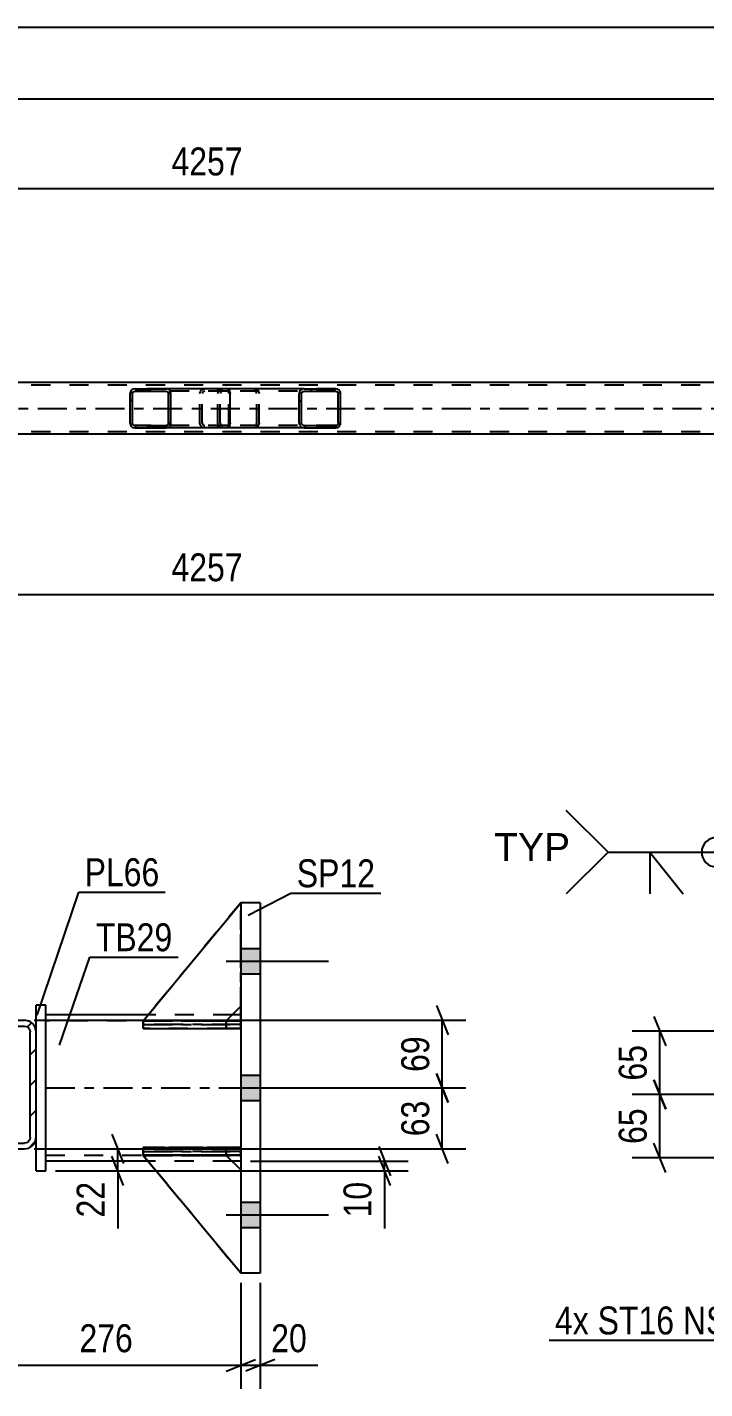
# Model space of a CAD drawing. Header units: millimetres. Extents: x 0 to 841, y 0 to 594.
# Drawn here: x 232.3 to 301.8, y 120.6 to 260.3 of the extents above; entities that cross this region are included whole.
import ezdxf

# ---------------------------------------------------------------- set-up
doc = ezdxf.new("R2010")
doc.units = ezdxf.units.MM
doc.linetypes.add('DXK_LINE_DOT2', pattern=[3.9198, 1.9599, -1.9599])
doc.linetypes.add('DXK_LINE_DOT3', pattern=[5.9187, 2.979, -0.9799, 0.9799, -0.9799])
doc.styles.add('Arial', font='ARIAL.TTF', dxfattribs={"height": 0.2})
doc.styles.add('Arial Narrow', font='ARIALN.TTF', dxfattribs={"height": 0.2})

# ---------------------------------------------------------------- blocks, each defined once
blk = doc.blocks.new('Part-275727060-5070 - 4978')
at = {"color": 2, "linetype": 'Continuous'}
for p, q in [((244.24, 158.4), (244.24, 158.4)), ((244.24, 158.4), (244.24, 157.6)), ((254.24, 158.4), (245.48, 158.4)), ((254.24, 158.4), (254.24, 158.4)), ((254.24, 158.4), (254.24, 157.6)), ((244.24, 157.6), (254.24, 157.6))]:
    blk.add_line(p, q, dxfattribs=at)
at = {"color": 7, "linetype": 'DXK_LINE_DOT2'}
for p, q in [((245.48, 158.4), (244.24, 158.4)), ((252.74, 158.4), (244.24, 158.4)), ((252.74, 158.4), (254.24, 158.4)), ((252.74, 158.4), (252.74, 157.6)), ((254.24, 158.4), (254.24, 158.4)), ((244.24, 157.6), (252.74, 157.6)), ((252.74, 157.6), (254.24, 157.6))]:
    blk.add_line(p, q, dxfattribs=at)
blk = doc.blocks.new('Bolt-275727060-5002 - 4978')
at = {"linetype": 'Continuous'}
for points in [[(256.24, 163.2), (256.24, 165.8), (254.24, 165.8), (254.24, 163.2)], [(256.24, 163.2), (256.24, 165.8), (254.24, 165.8), (254.24, 163.2)], [(256.24, 163.2), (256.24, 165.8), (254.24, 165.8), (254.24, 163.2)], [(256.24, 150.2), (256.24, 152.8), (254.24, 152.8), (254.24, 150.2)], [(256.24, 150.2), (256.24, 152.8), (254.24, 152.8), (254.24, 150.2)], [(256.24, 137.2), (256.24, 139.8), (254.24, 139.8), (254.24, 137.2)], [(256.24, 137.2), (256.24, 139.8), (254.24, 139.8), (254.24, 137.2)], [(256.24, 137.2), (256.24, 139.8), (254.24, 139.8), (254.24, 137.2)]]:
    blk.add_hatch(color=1, dxfattribs=at).paths.add_polyline_path(points)
at = {"color": 1, "linetype": 'Continuous'}
for p, q in [((254.24, 165.8), (256.24, 165.8)), ((254.24, 165.8), (256.24, 165.8)), ((254.24, 165.8), (256.24, 165.8)), ((252.74, 164.5), (263.24, 164.5)), ((252.74, 164.5), (263.24, 164.5)), ((252.74, 164.5), (263.24, 164.5)), ((254.24, 163.2), (256.24, 163.2)), ((254.24, 163.2), (256.24, 163.2)), ((254.24, 163.2), (256.24, 163.2)), ((254.24, 152.8), (256.24, 152.8)), ((254.24, 152.8), (256.24, 152.8)), ((252.74, 151.5), (263.24, 151.5)), ((252.74, 151.5), (263.24, 151.5)), ((254.24, 150.2), (256.24, 150.2)), ((254.24, 150.2), (256.24, 150.2)), ((254.24, 139.8), (256.24, 139.8)), ((254.24, 139.8), (256.24, 139.8)), ((254.24, 139.8), (256.24, 139.8)), ((252.74, 138.5), (263.24, 138.5)), ((252.74, 138.5), (263.24, 138.5)), ((252.74, 138.5), (263.24, 138.5)), ((254.24, 137.2), (256.24, 137.2)), ((254.24, 137.2), (256.24, 137.2)), ((254.24, 137.2), (256.24, 137.2))]:
    blk.add_line(p, q, dxfattribs=at)
blk = doc.blocks.new('Part-275727060-5019 - 4978')
at = {"linetype": 'Continuous'}
h = blk.add_hatch(dxfattribs=at)
h.set_pattern_fill('', scale=0.7, style=0, pattern_type=0)
h.set_pattern_definition([(45, (232.495, 145.3366), (-1.57154, 1.57154), [])])
h.paths.add_polyline_path([(232.04, 145.25), (232.5, 145.34), (232.88, 145.6), (233.14, 145.99), (233.24, 146.45), (233.24, 157.25), (233.14, 157.7), (232.88, 158.09), (232.5, 158.35), (232.04, 158.45), (221.24, 158.45), (220.78, 158.35), (220.39, 158.09), (220.13, 157.7), (220.04, 157.25), (220.04, 146.45), (220.13, 145.99), (220.39, 145.6), (220.78, 145.34), (221.24, 145.25)])
h.paths.add_polyline_path([(221.24, 145.85), (221.01, 145.89), (220.81, 146.02), (220.68, 146.22), (220.64, 146.45), (220.64, 157.25), (220.68, 157.47), (220.81, 157.67), (221.01, 157.8), (221.24, 157.85), (232.04, 157.85), (232.27, 157.8), (232.46, 157.67), (232.59, 157.47), (232.64, 157.25), (232.64, 146.45), (232.59, 146.22), (232.46, 146.02), (232.27, 145.89), (232.04, 145.85)])
blk.add_hatch(color=30, dxfattribs=at).paths.add_polyline_path([(226.64, 151.75, -1), (226.64, 151.95, -1)])
at = {"color": 2, "linetype": 'Continuous'}
for p, q in [((221.24, 158.45), (220.78, 158.35)), ((221.01, 157.8), (221.24, 157.85)), ((221.24, 158.45), (232.04, 158.45)), ((221.24, 157.85), (232.04, 157.85)), ((232.5, 158.35), (232.04, 158.45)), ((232.04, 157.85), (232.27, 157.8)), ((220.13, 157.7), (220.04, 157.25)), ((220.04, 146.45), (220.04, 157.25)), ((220.64, 157.25), (220.68, 157.47)), ((220.64, 146.45), (220.64, 157.25)), ((220.68, 157.47), (220.81, 157.67)), ((220.81, 157.67), (221.01, 157.8)), ((232.27, 157.8), (232.46, 157.67)), ((232.46, 157.67), (232.59, 157.47)), ((232.59, 157.47), (232.64, 157.25)), ((232.64, 146.45), (232.64, 157.25)), ((233.24, 157.25), (233.14, 157.7)), ((233.24, 146.45), (233.24, 157.25)), ((220.04, 146.45), (220.13, 145.99)), ((220.68, 146.22), (220.64, 146.45)), ((220.81, 146.02), (220.68, 146.22)), ((220.78, 145.34), (221.24, 145.25)), ((221.01, 145.89), (220.81, 146.02)), ((221.24, 145.85), (221.01, 145.89)), ((221.24, 145.85), (232.04, 145.85)), ((232.27, 145.89), (232.04, 145.85)), ((232.04, 145.25), (232.5, 145.34)), ((232.46, 146.02), (232.27, 145.89)), ((232.59, 146.22), (232.46, 146.02)), ((232.64, 146.45), (232.59, 146.22)), ((233.14, 145.99), (233.24, 146.45)), ((221.24, 145.25), (232.04, 145.25))]:
    blk.add_line(p, q, dxfattribs=at)
at = {"color": 7, "linetype": 'DXK_LINE_DOT3'}
blk.add_line((226.64, 151.85), (226.64, 151.85), dxfattribs=at)
at = {"color": 30, "linetype": 'DXK_LINE_DOT3'}
blk.add_line((226.64, 151.85), (226.64, 151.85), dxfattribs=at)
at = {"color": 30, "linetype": 'Continuous'}
blk.add_circle((226.64, 151.85), 0.1, dxfattribs=at)
at = {"color": 2, "linetype": 'Continuous'}
for centre, start, end in [((221.24, 157.25), 112.5, 157.5), ((232.04, 157.25), 22.5, 67.5), ((221.24, 146.45), 202.5, 247.5), ((232.04, 146.45), 292.5, 337.5)]:
    blk.add_arc(centre, 1.2, start, end, dxfattribs=at)
blk = doc.blocks.new('Part-275727060-5120 - 4978')
at = {"color": 2, "linetype": 'Continuous'}
for p, q in [((244.24, 158.39), (254.24, 170.5)), ((252.75, 158.4), (254.24, 159.89)), ((245.48, 158.39), (244.24, 158.39)), ((244.24, 158.39), (244.24, 158.39))]:
    blk.add_line(p, q, dxfattribs=at)
at = {"color": 7, "linetype": 'DXK_LINE_DOT2'}
for p, q in [((244.24, 158.39), (254.24, 170.5)), ((254.24, 159.89), (254.24, 170.5)), ((254.24, 170.5), (254.24, 170.5)), ((252.74, 158.39), (254.24, 159.89)), ((252.74, 158.39), (244.24, 158.39)), ((252.74, 158.39), (245.48, 158.39)), ((252.74, 158.39), (252.75, 158.4)), ((252.74, 158.39), (252.74, 158.39))]:
    blk.add_line(p, q, dxfattribs=at)
at = {"color": 7, "linetype": 'DXK_LINE_DOT3'}
for p, q in [((254.24, 158.39), (254.24, 170.5)), ((244.24, 158.39), (254.24, 158.39))]:
    blk.add_line(p, q, dxfattribs=at)
blk = doc.blocks.new('Part-275727060-5062 - 4978')
at = {"color": 2, "linetype": 'Continuous'}
for p, q in [((256.24, 170.5), (254.24, 170.5)), ((254.24, 170.5), (254.24, 132.5)), ((256.24, 170.5), (256.24, 132.5)), ((256.24, 132.5), (254.24, 132.5))]:
    blk.add_line(p, q, dxfattribs=at)
blk = doc.blocks.new('Part-275727060-5121 - 4978')
at = {"color": 7, "linetype": 'DXK_LINE_DOT2'}
for p, q in [((244.24, 144.6), (244.24, 145.4)), ((244.24, 145.4), (252.74, 145.4)), ((254.24, 145.4), (244.24, 145.4)), ((252.74, 144.6), (252.74, 145.4)), ((252.74, 145.4), (254.24, 145.4)), ((254.24, 144.6), (254.24, 145.4)), ((254.24, 144.6), (254.24, 145.4)), ((254.24, 145.4), (254.24, 145.4)), ((252.74, 144.6), (244.24, 144.6)), ((244.24, 144.6), (254.24, 144.6)), ((254.24, 144.6), (252.74, 144.6)), ((254.24, 144.6), (254.24, 144.6))]:
    blk.add_line(p, q, dxfattribs=at)
at = {"color": 7, "linetype": 'DXK_LINE_DOT3'}
for p, q in [((254.24, 145), (244.24, 145)), ((244.24, 145), (254.24, 145))]:
    blk.add_line(p, q, dxfattribs=at)
blk = doc.blocks.new('Part-275727060-5068 - 4978')
at = {"color": 7, "linetype": 'DXK_LINE_DOT2'}
for p, q in [((244.24, 157.6), (244.24, 158.4)), ((244.24, 158.4), (252.74, 158.4)), ((254.24, 158.4), (244.24, 158.4)), ((252.74, 157.6), (252.74, 158.4)), ((252.74, 158.4), (254.24, 158.4)), ((254.24, 157.6), (254.24, 158.4)), ((254.24, 157.6), (254.24, 158.4)), ((254.24, 158.4), (254.24, 158.4)), ((252.74, 157.6), (244.24, 157.6)), ((244.24, 157.6), (254.24, 157.6)), ((254.24, 157.6), (252.74, 157.6)), ((254.24, 157.6), (254.24, 157.6))]:
    blk.add_line(p, q, dxfattribs=at)
at = {"color": 7, "linetype": 'DXK_LINE_DOT3'}
for p, q in [((254.24, 158), (244.24, 158)), ((244.24, 158), (254.24, 158))]:
    blk.add_line(p, q, dxfattribs=at)
blk = doc.blocks.new('Part-275727060-5069 - 4978')
at = {"color": 2, "linetype": 'Continuous'}
for p, q in [((244.24, 145.4), (254.24, 145.4)), ((244.24, 145.4), (244.24, 144.6)), ((254.24, 145.4), (254.24, 145.4)), ((254.24, 144.6), (254.24, 145.4)), ((254.24, 144.6), (244.24, 144.6))]:
    blk.add_line(p, q, dxfattribs=at)
at = {"color": 7, "linetype": 'DXK_LINE_DOT2'}
for p, q in [((252.74, 145.4), (244.24, 145.4)), ((254.24, 145.4), (252.74, 145.4)), ((252.74, 145.4), (252.74, 144.6)), ((254.24, 145.4), (254.24, 145.4)), ((244.24, 144.6), (252.74, 144.6)), ((252.74, 144.6), (254.24, 144.6))]:
    blk.add_line(p, q, dxfattribs=at)
blk = doc.blocks.new('Part-275727060-5081 - 4978')
at = {"color": 2, "linetype": 'Continuous'}
for p, q in [((244.74, 159), (234.24, 159)), ((254.24, 159), (253.35, 159)), ((244.72, 144), (234.24, 144)), ((254.24, 144), (253.33, 144))]:
    blk.add_line(p, q, dxfattribs=at)
at = {"color": 7, "linetype": 'DXK_LINE_DOT2'}
for p, q in [((234.24, 144), (234.24, 159)), ((254.24, 158.4), (234.24, 158.4)), ((253.35, 159), (244.74, 159)), ((254.24, 159), (254.24, 144)), ((234.24, 144.6), (254.24, 144.6)), ((253.33, 144), (244.72, 144))]:
    blk.add_line(p, q, dxfattribs=at)
at = {"color": 7, "linetype": 'DXK_LINE_DOT3'}
blk.add_line((234.24, 151.5), (254.24, 151.5), dxfattribs=at)
blk = doc.blocks.new('Part-275727060-5086 - 4978')
at = {"color": 2, "linetype": 'Continuous'}
for p, q in [((234.24, 160), (233.24, 160)), ((233.24, 157.24), (233.24, 160)), ((234.24, 143), (234.24, 160)), ((233.24, 143), (233.24, 146.45)), ((233.24, 143), (234.24, 143))]:
    blk.add_line(p, q, dxfattribs=at)
at = {"color": 7, "linetype": 'DXK_LINE_DOT2'}
blk.add_line((233.24, 146.45), (233.24, 157.24), dxfattribs=at)
at = {"color": 7, "linetype": 'DXK_LINE_DOT3'}
blk.add_line((233.74, 151.5), (233.74, 151.5), dxfattribs=at)
blk = doc.blocks.new('Part-275727060-5111 - 4978')
at = {"color": 7, "linetype": 'DXK_LINE_DOT2'}
for p, q in [((244.24, 144.59), (252.74, 144.59)), ((254.24, 132.5), (244.24, 144.59)), ((244.24, 144.59), (244.24, 144.59)), ((252.74, 144.59), (244.24, 144.59)), ((244.24, 144.59), (254.24, 132.5)), ((252.74, 144.59), (254.24, 143.09)), ((252.74, 144.59), (252.74, 144.59)), ((254.24, 143.09), (252.74, 144.59)), ((254.24, 143.09), (254.24, 132.5))]:
    blk.add_line(p, q, dxfattribs=at)
at = {"color": 7, "linetype": 'DXK_LINE_DOT3'}
for p, q in [((244.24, 144.59), (254.24, 144.59)), ((254.24, 144.59), (254.24, 132.5))]:
    blk.add_line(p, q, dxfattribs=at)
blk = doc.blocks.new('Part-275727060-5114 - 4978')
at = {"color": 2, "linetype": 'Continuous'}
for p, q in [((244.24, 144.59), (244.24, 144.59)), ((252.74, 144.59), (244.24, 144.59)), ((254.24, 132.5), (244.24, 144.59)), ((252.74, 144.59), (252.74, 144.59)), ((252.74, 144.59), (254.24, 143.09))]:
    blk.add_line(p, q, dxfattribs=at)
at = {"color": 7, "linetype": 'DXK_LINE_DOT2'}
for p, q in [((244.24, 144.59), (252.74, 144.59)), ((254.24, 132.5), (244.24, 144.59)), ((252.74, 144.59), (254.24, 143.09)), ((254.24, 143.09), (254.24, 132.5))]:
    blk.add_line(p, q, dxfattribs=at)
at = {"color": 7, "linetype": 'DXK_LINE_DOT3'}
for p, q in [((244.24, 144.59), (254.24, 144.59)), ((254.24, 144.59), (254.24, 132.5))]:
    blk.add_line(p, q, dxfattribs=at)
blk = doc.blocks.new('Part-275727060-5117 - 4978')
at = {"color": 7, "linetype": 'DXK_LINE_DOT2'}
for p, q in [((254.24, 170.5), (244.24, 158.39)), ((244.24, 158.39), (254.24, 170.5)), ((254.24, 159.89), (254.24, 170.5)), ((252.74, 158.39), (254.24, 159.89)), ((252.74, 158.39), (254.24, 159.89)), ((244.24, 158.39), (252.74, 158.39)), ((244.24, 158.39), (244.24, 158.39)), ((252.74, 158.39), (244.24, 158.39)), ((252.74, 158.39), (252.74, 158.39))]:
    blk.add_line(p, q, dxfattribs=at)
at = {"color": 7, "linetype": 'DXK_LINE_DOT3'}
for p, q in [((254.24, 158.39), (254.24, 170.5)), ((244.24, 158.39), (254.24, 158.39))]:
    blk.add_line(p, q, dxfattribs=at)
blk = doc.blocks.new('Part-275727060-3961 - 3899')
at = {"color": 7, "linetype": 'DXK_LINE_DOT2'}
for p, q in [((732.53, 223.61), (73.61, 223.61)), ((732.53, 218.81), (73.61, 218.81))]:
    blk.add_line(p, q, dxfattribs=at)
at = {"color": 2, "linetype": 'Continuous'}
for p, q in [((335.12, 223.85), (170.85, 223.85)), ((335.12, 218.57), (170.85, 218.57))]:
    blk.add_line(p, q, dxfattribs=at)
at = {"color": 7, "linetype": 'DXK_LINE_DOT3'}
blk.add_line((73.61, 221.21), (732.53, 221.21), dxfattribs=at)
blk = doc.blocks.new('Part-275727060-4081 - 3899')
at = {"linetype": 'Continuous'}
h = blk.add_hatch(dxfattribs=at)
h.set_pattern_fill('', scale=0.7, style=0, pattern_type=0)
h.set_pattern_definition([(45, (247.0354, 222.9176), (-1.57154, 1.57154), [])])
h.paths.add_polyline_path([(247.07, 222.73), (247.04, 222.92), (246.93, 223.07), (246.76, 223.18), (246.57, 223.21), (243.39, 223.21), (243.19, 223.18), (243.03, 223.07), (242.92, 222.92), (242.88, 222.73), (242.88, 219.69), (242.92, 219.51), (243.03, 219.35), (243.19, 219.25), (243.39, 219.21), (246.57, 219.21), (246.76, 219.25), (246.93, 219.35), (247.04, 219.51), (247.07, 219.69)])
h.paths.add_polyline_path([(246.8, 219.6), (246.75, 219.52), (246.67, 219.47), (246.57, 219.45), (243.39, 219.45), (243.29, 219.47), (243.21, 219.52), (243.15, 219.6), (243.14, 219.69), (243.14, 222.73), (243.15, 222.83), (243.21, 222.9), (243.29, 222.96), (243.39, 222.97), (246.57, 222.97), (246.67, 222.96), (246.75, 222.9), (246.8, 222.83), (246.82, 222.73), (246.82, 219.69)])
at = {"color": 2, "linetype": 'Continuous'}
for p, q in [((242.92, 222.92), (242.88, 222.73)), ((242.88, 219.69), (242.88, 222.73)), ((243.14, 222.73), (243.15, 222.83)), ((243.14, 219.69), (243.14, 222.73)), ((243.15, 222.83), (243.21, 222.9)), ((243.39, 223.21), (243.19, 223.18)), ((243.21, 222.9), (243.29, 222.96)), ((243.29, 222.96), (243.39, 222.97)), ((243.39, 223.21), (246.57, 223.21)), ((243.39, 222.97), (246.57, 222.97)), ((252.87, 223.21), (246.57, 223.21)), ((246.76, 223.18), (246.57, 223.21)), ((246.57, 222.97), (246.67, 222.96)), ((246.67, 222.96), (246.75, 222.9)), ((246.75, 222.9), (246.8, 222.83)), ((246.8, 222.83), (246.82, 222.73)), ((246.82, 219.69), (246.82, 222.73)), ((247.07, 222.73), (247.04, 222.92)), ((247.07, 219.69), (247.07, 222.73)), ((252.87, 223.21), (252.97, 223.18)), ((252.97, 223.18), (253.06, 223.07)), ((253.06, 223.07), (253.12, 222.92)), ((253.12, 222.92), (253.14, 222.73)), ((253.14, 219.69), (253.14, 222.73)), ((242.88, 219.69), (242.92, 219.51)), ((243.15, 219.6), (243.14, 219.69)), ((243.21, 219.52), (243.15, 219.6)), ((243.29, 219.47), (243.21, 219.52)), ((243.39, 219.45), (243.29, 219.47)), ((243.39, 219.45), (246.57, 219.45)), ((246.67, 219.47), (246.57, 219.45)), ((246.75, 219.52), (246.67, 219.47)), ((246.8, 219.6), (246.75, 219.52)), ((246.82, 219.69), (246.8, 219.6)), ((247.04, 219.51), (247.07, 219.69)), ((253.06, 219.35), (252.97, 219.25)), ((253.12, 219.51), (253.06, 219.35)), ((253.14, 219.69), (253.12, 219.51)), ((243.19, 219.25), (243.39, 219.21)), ((243.39, 219.21), (246.57, 219.21)), ((246.57, 219.21), (246.76, 219.25)), ((252.87, 219.21), (246.57, 219.21)), ((252.97, 219.25), (252.87, 219.21))]:
    blk.add_line(p, q, dxfattribs=at)
at = {"color": 7, "linetype": 'DXK_LINE_DOT2'}
for p, q in [((246.57, 223.21), (243.39, 223.21)), ((252.87, 222.97), (243.39, 222.97)), ((250.03, 222.73), (250.07, 222.92)), ((250.03, 219.69), (250.03, 222.73)), ((250.3, 222.83), (250.29, 222.73)), ((250.29, 219.69), (250.29, 222.73)), ((250.36, 222.9), (250.3, 222.83)), ((250.34, 223.18), (250.54, 223.21)), ((250.44, 222.96), (250.36, 222.9)), ((250.54, 222.97), (250.44, 222.96)), ((251.88, 222.97), (251.88, 223.21)), ((252.92, 222.96), (252.87, 222.97)), ((252.97, 222.9), (252.92, 222.96)), ((253, 222.83), (252.97, 222.9)), ((253.01, 222.73), (253, 222.83)), ((253.01, 219.69), (253.01, 222.73)), ((252.87, 219.45), (243.39, 219.45)), ((250.07, 219.51), (250.03, 219.69)), ((250.29, 219.69), (250.3, 219.6)), ((250.3, 219.6), (250.36, 219.52)), ((250.36, 219.52), (250.44, 219.47)), ((250.44, 219.47), (250.54, 219.45)), ((251.88, 219.21), (251.88, 219.45)), ((252.87, 219.45), (252.92, 219.47)), ((252.92, 219.47), (252.97, 219.52)), ((252.97, 219.52), (253, 219.6)), ((253, 219.6), (253.01, 219.69)), ((246.57, 219.21), (243.39, 219.21)), ((250.54, 219.21), (250.34, 219.25))]:
    blk.add_line(p, q, dxfattribs=at)
at = {"color": 2, "linetype": 'Continuous'}
for centre, start, end in [((243.37, 222.72), 111.1941, 156.1506), ((246.59, 222.72), 23.8494, 68.8059), ((243.37, 219.71), 203.8494, 248.8059), ((246.59, 219.71), 291.1941, 336.1506)]:
    blk.add_arc(centre, 0.492, start, end, dxfattribs=at)
at = {"color": 7, "linetype": 'DXK_LINE_DOT2'}
for centre, start, end in [((250.52, 222.72), 111.1941, 156.1506), ((250.52, 219.71), 203.8494, 248.8059)]:
    blk.add_arc(centre, 0.492, start, end, dxfattribs=at)
blk = doc.blocks.new('Part-275727060-4083 - 3899')
at = {"linetype": 'Continuous'}
h = blk.add_hatch(dxfattribs=at)
h.set_pattern_fill('', scale=0.7, style=0, pattern_type=0)
h.set_pattern_definition([(45, (264.446, 222.9176), (-1.57154, 1.57154), [])])
h.paths.add_polyline_path([(264.48, 222.73), (264.45, 222.92), (264.34, 223.07), (264.17, 223.18), (263.97, 223.21), (260.74, 223.21), (260.54, 223.18), (260.38, 223.07), (260.27, 222.92), (260.23, 222.73), (260.23, 219.69), (260.27, 219.51), (260.38, 219.35), (260.54, 219.25), (260.74, 219.21), (263.97, 219.21), (264.17, 219.25), (264.34, 219.35), (264.45, 219.51), (264.48, 219.69)])
h.paths.add_polyline_path([(264.21, 219.6), (264.15, 219.52), (264.07, 219.47), (263.97, 219.45), (260.74, 219.45), (260.64, 219.47), (260.56, 219.52), (260.5, 219.6), (260.48, 219.69), (260.48, 222.73), (260.5, 222.83), (260.56, 222.9), (260.64, 222.96), (260.74, 222.97), (263.97, 222.97), (264.07, 222.96), (264.15, 222.9), (264.21, 222.83), (264.23, 222.73), (264.23, 219.69)])
at = {"color": 7, "linetype": 'DXK_LINE_DOT2'}
for p, q in [((251.88, 222.73), (251.92, 222.92)), ((251.88, 219.69), (251.88, 222.73)), ((252.15, 222.83), (252.13, 222.73)), ((252.13, 219.69), (252.13, 222.73)), ((252.21, 222.9), (252.15, 222.83)), ((252.19, 223.18), (252.39, 223.21)), ((252.29, 222.96), (252.21, 222.9)), ((252.39, 222.97), (252.29, 222.96)), ((252.87, 223.21), (252.39, 223.21)), ((263.97, 222.97), (252.39, 222.97)), ((255.62, 223.21), (255.82, 223.18)), ((255.72, 222.96), (255.62, 222.97)), ((255.81, 222.9), (255.72, 222.96)), ((255.86, 222.83), (255.81, 222.9)), ((255.88, 222.73), (255.86, 222.83)), ((255.88, 219.69), (255.88, 222.73)), ((256.1, 222.92), (256.14, 222.73)), ((256.14, 219.69), (256.14, 222.73)), ((263.97, 223.21), (260.74, 223.21)), ((251.92, 219.51), (251.88, 219.69)), ((252.13, 219.69), (252.15, 219.6)), ((252.15, 219.6), (252.21, 219.52)), ((252.21, 219.52), (252.29, 219.47)), ((252.29, 219.47), (252.39, 219.45)), ((263.97, 219.45), (252.39, 219.45)), ((255.62, 219.45), (255.72, 219.47)), ((255.72, 219.47), (255.81, 219.52)), ((255.81, 219.52), (255.86, 219.6)), ((255.86, 219.6), (255.88, 219.69)), ((256.14, 219.69), (256.1, 219.51)), ((252.39, 219.21), (252.19, 219.25)), ((252.87, 219.21), (252.39, 219.21)), ((255.82, 219.25), (255.62, 219.21)), ((263.97, 219.21), (260.74, 219.21))]:
    blk.add_line(p, q, dxfattribs=at)
at = {"color": 2, "linetype": 'Continuous'}
for p, q in [((260.74, 223.21), (252.87, 223.21)), ((260.27, 222.92), (260.23, 222.73)), ((260.23, 219.69), (260.23, 222.73)), ((260.48, 222.73), (260.5, 222.83)), ((260.48, 219.69), (260.48, 222.73)), ((260.5, 222.83), (260.56, 222.9)), ((260.74, 223.21), (260.54, 223.18)), ((260.56, 222.9), (260.64, 222.96)), ((260.64, 222.96), (260.74, 222.97)), ((260.74, 223.21), (263.97, 223.21)), ((260.74, 222.97), (263.97, 222.97)), ((264.17, 223.18), (263.97, 223.21)), ((263.97, 222.97), (264.07, 222.96)), ((264.07, 222.96), (264.15, 222.9)), ((264.15, 222.9), (264.21, 222.83)), ((264.21, 222.83), (264.23, 222.73)), ((264.23, 219.69), (264.23, 222.73)), ((264.48, 222.73), (264.45, 222.92)), ((264.48, 219.69), (264.48, 222.73)), ((260.23, 219.69), (260.27, 219.51)), ((260.5, 219.6), (260.48, 219.69)), ((260.56, 219.52), (260.5, 219.6)), ((260.64, 219.47), (260.56, 219.52)), ((260.74, 219.45), (260.64, 219.47)), ((260.74, 219.45), (263.97, 219.45)), ((264.07, 219.47), (263.97, 219.45)), ((264.15, 219.52), (264.07, 219.47)), ((264.21, 219.6), (264.15, 219.52)), ((264.23, 219.69), (264.21, 219.6)), ((264.45, 219.51), (264.48, 219.69)), ((260.74, 219.21), (252.87, 219.21)), ((260.54, 219.25), (260.74, 219.21)), ((260.74, 219.21), (263.97, 219.21)), ((263.97, 219.21), (264.17, 219.25))]:
    blk.add_line(p, q, dxfattribs=at)
at = {"color": 7, "linetype": 'DXK_LINE_DOT2'}
for centre, start, end in [((252.37, 222.71), 110.7583, 155.68), ((255.64, 222.71), 24.3199, 69.2417), ((252.37, 219.71), 204.3199, 249.2417), ((255.64, 219.71), 290.7583, 335.68)]:
    blk.add_arc(centre, 0.496, start, end, dxfattribs=at)
at = {"color": 2, "linetype": 'Continuous'}
for centre, start, end in [((260.72, 222.71), 110.7583, 155.68), ((263.99, 222.71), 24.32, 69.2417), ((260.72, 219.71), 204.32, 249.2417), ((263.99, 219.71), 290.7583, 335.68)]:
    blk.add_arc(centre, 0.496, start, end, dxfattribs=at)
blk = doc.blocks.new('StraightDimension-275727060-17072 - 4978')
at = {"color": 7, "linetype": 'Continuous'}
for p, q in [((274.31, 153), (275.51, 150)), ((261.74, 151.5), (277.31, 151.5)), ((274.91, 145.25), (274.91, 151.5)), ((275.51, 143.75), (274.31, 146.75)), ((233.04, 145.25), (277.31, 145.25))]:
    blk.add_line(p, q, dxfattribs=at)
at = {"color": 0}
blk.add_wipeout([(274.16, 150.8), (269.96, 150.8), (269.96, 145.95), (274.16, 145.95)], dxfattribs=at)
at = {"color": 3, "style": 'Arial Narrow'}
blk.add_text('63', height=2.863, rotation=90.0002, dxfattribs=at).set_placement((273.56, 146.55))
blk = doc.blocks.new('StraightDimension-275727060-17071 - 4978')
at = {"color": 7, "linetype": 'Continuous'}
for p, q in [((274.31, 159.95), (275.51, 156.95)), ((233.04, 158.45), (277.31, 158.45)), ((274.91, 151.5), (274.91, 158.45)), ((275.51, 150), (274.31, 153)), ((261.74, 151.5), (277.31, 151.5))]:
    blk.add_line(p, q, dxfattribs=at)
at = {"color": 0}
blk.add_wipeout([(274.16, 157.4), (269.96, 157.4), (269.96, 152.55), (274.16, 152.55)], dxfattribs=at)
at = {"color": 3, "style": 'Arial Narrow'}
blk.add_text('69', height=2.863, rotation=90.0002, dxfattribs=at).set_placement((273.56, 153.15))
blk = doc.blocks.new('StraightDimension-275727060-17104 - 4978')
at = {"color": 7, "linetype": 'Continuous'}
for p, q in [((241.02, 146.75), (242.22, 143.75)), ((233.04, 145.25), (244.02, 145.25)), ((242.22, 141.5), (241.02, 144.5)), ((241.62, 143), (241.62, 145.25)), ((235.24, 143), (244.02, 143)), ((241.62, 143), (241.62, 137.1)), ((241.62, 143), (241.62, 137.1))]:
    blk.add_line(p, q, dxfattribs=at)
at = {"color": 0}
blk.add_wipeout([(240.87, 142.48), (236.67, 142.48), (236.67, 137.62), (240.87, 137.62)], dxfattribs=at)
at = {"color": 3, "style": 'Arial Narrow'}
blk.add_text('22', height=2.863, rotation=90.0002, dxfattribs=at).set_placement((240.27, 138.22))
blk = doc.blocks.new('StraightDimension-275727060-16976 - 4978')
at = {"color": 7, "linetype": 'Continuous'}
for p, q in [((226.64, 150.85), (226.64, 120.65)), ((254.24, 131.5), (254.24, 120.65)), ((228.14, 123.65), (225.14, 122.45)), ((226.64, 123.05), (254.24, 123.05)), ((252.74, 122.45), (255.74, 123.65))]:
    blk.add_line(p, q, dxfattribs=at)
at = {"color": 0}
blk.add_wipeout([(243.78, 123.8), (243.78, 128), (237.09, 128), (237.09, 123.8)], dxfattribs=at)
at = {"color": 3, "style": 'Arial Narrow'}
blk.add_text('276', height=2.863, dxfattribs=at).set_placement((237.69, 124.4))
blk = doc.blocks.new('StraightDimension-275727060-16975 - 4978')
at = {"color": 7, "linetype": 'Continuous'}
for p, q in [((254.24, 131.5), (254.24, 120.65)), ((256.24, 131.5), (256.24, 120.65)), ((252.74, 122.45), (255.74, 123.65)), ((254.24, 123.05), (256.24, 123.05)), ((257.74, 123.65), (254.74, 122.45)), ((256.24, 123.05), (262.14, 123.05)), ((256.24, 123.05), (262.14, 123.05))]:
    blk.add_line(p, q, dxfattribs=at)
at = {"color": 0}
blk.add_wipeout([(261.62, 123.8), (261.62, 128), (256.76, 128), (256.76, 123.8)], dxfattribs=at)
at = {"color": 3, "style": 'Arial Narrow'}
blk.add_text('20', height=2.863, dxfattribs=at).set_placement((257.36, 124.4))
blk = doc.blocks.new('StraightDimension-275727060-17127 - 4978')
at = {"color": 7, "linetype": 'Continuous'}
for p, q in [((268.39, 145.5), (269.59, 142.5)), ((255.24, 144), (271.39, 144)), ((269.59, 141.5), (268.39, 144.5)), ((268.99, 143), (268.99, 144)), ((235.24, 143), (271.39, 143)), ((268.99, 143), (268.99, 137.1)), ((268.99, 143), (268.99, 137.1))]:
    blk.add_line(p, q, dxfattribs=at)
at = {"color": 0}
blk.add_wipeout([(268.24, 142.48), (264.04, 142.48), (264.04, 137.62), (268.24, 137.62)], dxfattribs=at)
at = {"color": 3, "style": 'Arial Narrow'}
blk.add_text('10', height=2.863, rotation=90.0002, dxfattribs=at).set_placement((267.64, 138.22))
blk = doc.blocks.new('StraightDimension-275727060-4231 - 3899')
at = {"color": 7, "linetype": 'Continuous'}
blk.add_line((64.35, 260.31), (741.79, 260.31), dxfattribs=at)
blk = doc.blocks.new('StraightDimension-275727060-4185 - 3899')
at = {"color": 7, "linetype": 'Continuous'}
blk.add_line((165.65, 243.76), (335.92, 243.76), dxfattribs=at)
at = {"color": 0}
blk.add_wipeout([(255.04, 244.51), (255.04, 248.71), (246.53, 248.71), (246.53, 244.51)], dxfattribs=at)
at = {"color": 3, "style": 'Arial Narrow'}
blk.add_text('4257', height=2.863, dxfattribs=at).set_placement((247.13, 245.11))
blk = doc.blocks.new('StraightDimension-275727060-4210 - 3899')
at = {"color": 7, "linetype": 'Continuous'}
blk.add_line((64.99, 252.96), (741.15, 252.96), dxfattribs=at)
blk = doc.blocks.new('StraightDimension-275727060-4264 - 3899')
at = {"color": 7, "linetype": 'Continuous'}
blk.add_line((165.65, 202.13), (335.92, 202.13), dxfattribs=at)
at = {"color": 0}
blk.add_wipeout([(255.04, 202.88), (255.04, 207.08), (246.53, 207.08), (246.53, 202.88)], dxfattribs=at)
at = {"color": 3, "style": 'Arial Narrow'}
blk.add_text('4257', height=2.863, dxfattribs=at).set_placement((247.13, 203.48))
blk = doc.blocks.new('StraightDimension-275727060-17206 - 4305')
at = {"color": 7, "linetype": 'Continuous'}
for p, q in [((296.62, 158.83), (297.82, 155.83)), ((315.35, 157.33), (294.37, 157.33)), ((297.22, 150.83), (297.22, 157.33)), ((297.82, 149.33), (296.62, 152.33)), ((316.85, 150.83), (294.37, 150.83))]:
    blk.add_line(p, q, dxfattribs=at)
at = {"color": 0}
blk.add_wipeout([(296.47, 156.51), (292.27, 156.51), (292.27, 151.66), (296.47, 151.66)], dxfattribs=at)
at = {"color": 3, "style": 'Arial Narrow'}
blk.add_text('65', height=2.863, rotation=90.0002, dxfattribs=at).set_placement((295.87, 152.26))
blk = doc.blocks.new('StraightDimension-275727060-17207 - 4305')
at = {"color": 7, "linetype": 'Continuous'}
for p, q in [((296.62, 152.33), (297.82, 149.33)), ((316.85, 150.83), (294.37, 150.83)), ((297.22, 144.33), (297.22, 150.83)), ((297.82, 142.83), (296.62, 145.83)), ((315.35, 144.33), (294.37, 144.33))]:
    blk.add_line(p, q, dxfattribs=at)
at = {"color": 0}
blk.add_wipeout([(296.47, 150.01), (292.27, 150.01), (292.27, 145.16), (296.47, 145.16)], dxfattribs=at)
at = {"color": 3, "style": 'Arial Narrow'}
blk.add_text('65', height=2.863, rotation=90.0002, dxfattribs=at).set_placement((295.87, 145.76))
blk = doc.blocks.new('Mark-275727060-5058 - 4978')
at = {"color": 0}
blk.add_wipeout([(268.01, 172.09), (268.01, 175.09), (259.98, 175.09), (259.98, 172.09)], dxfattribs=at)
blk.add_wipeout([(268.01, 172.09), (268.01, 175.09), (259.98, 175.09), (259.98, 172.09)], dxfattribs=at)
at = {"color": 30, "linetype": 'Continuous'}
for p, q in [((254.99, 169.21), (259.38, 171.49)), ((259.38, 171.49), (268.61, 171.49))]:
    blk.add_line(p, q, dxfattribs=at)
at = {"color": 3, "style": 'Arial Narrow'}
blk.add_text('SP12', height=2.863, dxfattribs=at).set_placement((259.98, 172.09))
blk = doc.blocks.new('Mark-275727060-5077 - 4978')
at = {"color": 0}
blk.add_wipeout([(247.23, 165.53), (247.23, 168.53), (239.37, 168.53), (239.37, 165.53)], dxfattribs=at)
blk.add_wipeout([(247.23, 165.53), (247.23, 168.53), (239.37, 168.53), (239.37, 165.53)], dxfattribs=at)
at = {"color": 30, "linetype": 'Continuous'}
for p, q in [((235.66, 155.89), (238.77, 164.93)), ((238.77, 164.93), (247.83, 164.93))]:
    blk.add_line(p, q, dxfattribs=at)
at = {"color": 3, "style": 'Arial Narrow'}
blk.add_text('TB29', height=2.863, dxfattribs=at).set_placement((239.37, 165.53))
blk = doc.blocks.new('Mark-275727060-5082 - 4978')
at = {"color": 0}
blk.add_wipeout([(245.89, 172.2), (245.89, 175.2), (238.22, 175.2), (238.22, 172.2)], dxfattribs=at)
blk.add_wipeout([(245.89, 172.2), (245.89, 175.2), (238.22, 175.2), (238.22, 172.2)], dxfattribs=at)
at = {"color": 30, "linetype": 'Continuous'}
for p, q in [((233.34, 158.98), (237.62, 171.6)), ((237.62, 171.6), (246.49, 171.6))]:
    blk.add_line(p, q, dxfattribs=at)
at = {"color": 3, "style": 'Arial Narrow'}
blk.add_text('PL66', height=2.863, dxfattribs=at).set_placement((238.22, 172.2))
blk = doc.blocks.new('WeldMark-275727060-4571 - 4305')
at = {"linetype": 'Continuous'}
for points in [[(307.99, 160.82), (308.08, 157.73), (306.54, 160.42)], [(320.53, 160.9), (322.26, 158.33), (319.53, 159.79)]]:
    blk.add_hatch(color=30, dxfattribs=at).paths.add_polyline_path(points)
at = {"color": 30, "linetype": 'Continuous'}
for p in [(291.91, 175.68), (308.08, 157.73), (322.26, 158.33)]:
    blk.add_line(p, (303.01, 175.68), dxfattribs=at)
at = {"color": 3, "linetype": 'Continuous'}
for q in [(299.62, 171.4), (296.2, 171.4)]:
    blk.add_line((296.2, 175.68), q, dxfattribs=at)
for start, end in [(90, 270), (270, 90)]:
    blk.add_arc((303.01, 175.68), 1.5, start, end, dxfattribs=at)
at = {"color": 0, "linetype": 'Continuous'}
blk.add_wipeout([(288.01, 174.78), (288.01, 177.78), (280.23, 177.78), (280.23, 174.78)], dxfattribs=at)
blk.add_wipeout([(288.01, 174.78), (288.01, 177.78), (280.23, 177.78), (280.23, 174.78)], dxfattribs=at)
at = {"color": 3, "linetype": 'Continuous'}
for q in [(287.62, 179.97), (287.62, 171.4)]:
    blk.add_line((291.91, 175.68), q, dxfattribs=at)
at = {"color": 3, "linetype": 'Continuous', "style": 'Arial'}
blk.add_text('TYP', height=2.865, dxfattribs=at).set_placement((280.23, 174.78))
blk = doc.blocks.new('MarkSet-275727060-4628 - 4305')
at = {"color": 0}
for points in [[(289.94, 126.22), (289.94, 129.22), (286.46, 129.22), (286.46, 126.22)], [(298.69, 126.22), (298.69, 129.22), (290.84, 129.22), (290.84, 126.22)], [(304.15, 126.22), (304.15, 129.22), (299.59, 129.22), (299.59, 126.22)]]:
    blk.add_wipeout(points, dxfattribs=at)
for points in [[(289.94, 126.22), (289.94, 129.22), (286.46, 129.22), (286.46, 126.22)], [(298.69, 126.22), (298.69, 129.22), (290.84, 129.22), (290.84, 126.22)], [(304.15, 126.22), (304.15, 129.22), (299.59, 129.22), (299.59, 126.22)]]:
    blk.add_wipeout(points, dxfattribs=at)
at = {"color": 30, "linetype": 'Continuous'}
for p in [(311.86, 144.67), (285.86, 125.62)]:
    blk.add_line(p, (304.75, 125.62), dxfattribs=at)
at = {"color": 3, "style": 'Arial Narrow'}
for s, p in [('4x', (286.46, 126.22)), ('ST16', (290.84, 126.22)), ('NS', (299.59, 126.22))]:
    blk.add_text(s, height=2.863, dxfattribs=at).set_placement(p)

msp = doc.modelspace()

# ---------------------------------------------------------------- block references
for name in ['StraightDimension-275727060-4231 - 3899', 'Part-275727060-3961 - 3899', 'Part-275727060-4081 - 3899', 'Part-275727060-4083 - 3899', 'StraightDimension-275727060-4264 - 3899', 'Part-275727060-5120 - 4978', 'Part-275727060-5117 - 4978', 'Part-275727060-5062 - 4978', 'Bolt-275727060-5002 - 4978', 'Part-275727060-5086 - 4978', 'Part-275727060-5019 - 4978', 'Part-275727060-5081 - 4978', 'Part-275727060-5070 - 4978', 'Part-275727060-5068 - 4978', 'StraightDimension-275727060-17206 - 4305', 'Part-275727060-5121 - 4978', 'Part-275727060-5069 - 4978', 'Part-275727060-5111 - 4978', 'Part-275727060-5114 - 4978']:
    msp.add_blockref(name, (0, 0))

# ---------------------------------------------------------------- next in the draw order: block references
for name in ['StraightDimension-275727060-4185 - 3899', 'WeldMark-275727060-4571 - 4305', 'Mark-275727060-5058 - 4978', 'StraightDimension-275727060-17072 - 4978', 'StraightDimension-275727060-17207 - 4305']:
    msp.add_blockref(name, (0, 0))

# ---------------------------------------------------------------- next in the draw order: block references
for name in ['StraightDimension-275727060-4210 - 3899', 'StraightDimension-275727060-17071 - 4978', 'StraightDimension-275727060-17104 - 4978', 'MarkSet-275727060-4628 - 4305']:
    msp.add_blockref(name, (0, 0))

# ---------------------------------------------------------------- next in the draw order: block references
for name in ['Mark-275727060-5077 - 4978', 'StraightDimension-275727060-16976 - 4978']:
    msp.add_blockref(name, (0, 0))

# ---------------------------------------------------------------- next in the draw order: block references
for name in ['Mark-275727060-5082 - 4978', 'StraightDimension-275727060-17127 - 4978', 'StraightDimension-275727060-16975 - 4978']:
    msp.add_blockref(name, (0, 0))

doc.saveas('drawing.dxf')
